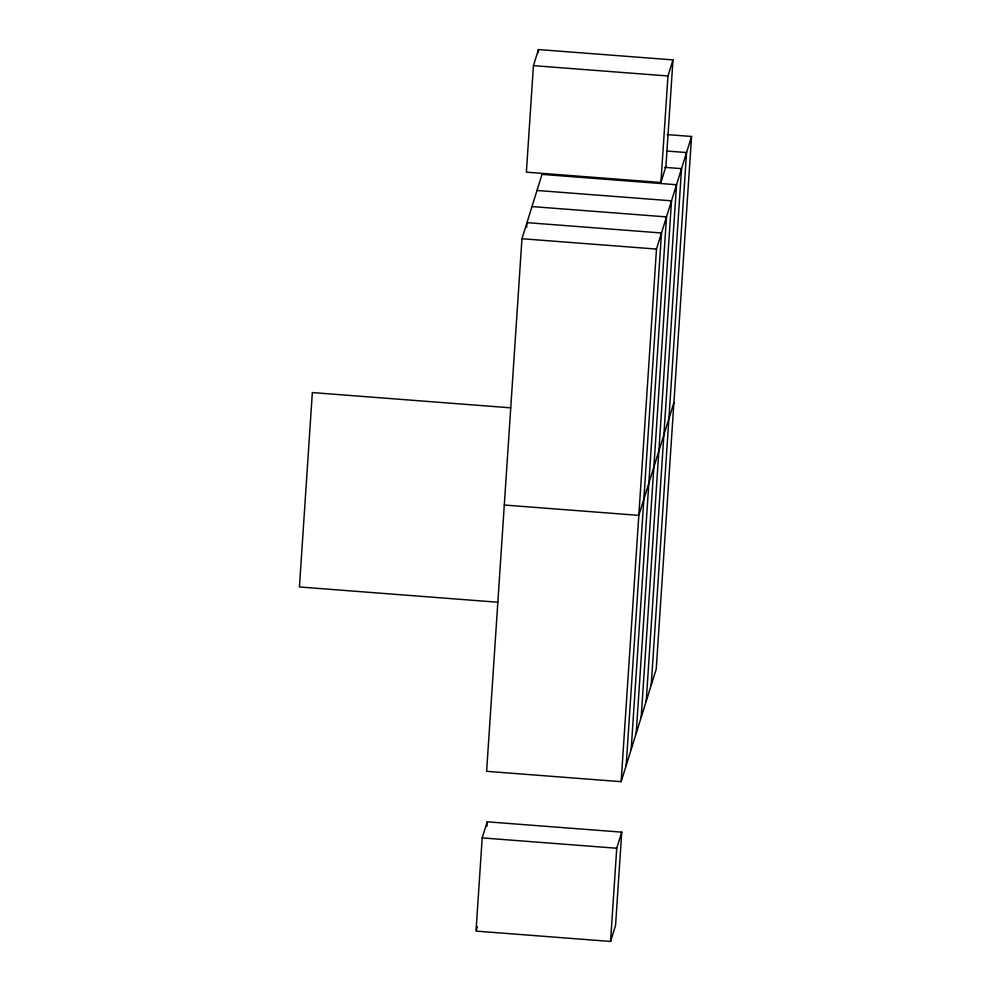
<?xml version="1.0" encoding="UTF-8"?>
<svg xmlns="http://www.w3.org/2000/svg" width="991" height="991" viewBox="0 0 991 991"><rect width="100%" height="100%" fill="white"/><g stroke="black" fill="none" stroke-linecap="round" stroke-linejoin="round"><path stroke-width="1.49" d="M482.196 837.903L476.014 931.106L610.555 941.45L615.56 925.359L621.741 832.155L487.213 821.812L482.196 837.903L616.736 848.246L621.741 832.155M641.189 717.323L676.531 184.735L542.003 174.379L521.96 238.732L486.618 771.32L621.146 781.676L656.228 669.061L691.557 136.473L667.104 134.59M533.443 65.641L526.37 172.161L660.91 182.505L665.915 166.414L672.988 59.894L538.447 49.55L533.443 65.641L667.971 75.985L672.988 59.894M486.903 826.395L487.213 821.812M526.667 227.261L526.964 222.641L661.505 232.984L626.163 765.585M538.249 52.634L538.447 49.55M610.555 941.45L616.736 848.246M621.146 781.676L656.488 249.075L691.557 136.473M660.91 182.505L667.971 75.985M631.168 749.493L666.509 216.905L531.981 206.562M636.185 733.414L671.526 200.814L536.986 190.47M646.206 701.244L681.548 168.643L664.726 167.355M651.211 685.153L686.552 152.552L666.683 151.028M476.473 929.645L477.389 926.721M673.892 402.767L638.823 515.37L504.283 505.026M521.96 238.732L656.488 249.075M510.737 407.834L312.338 392.572L299.443 586.969L497.841 602.231"/></g></svg>
